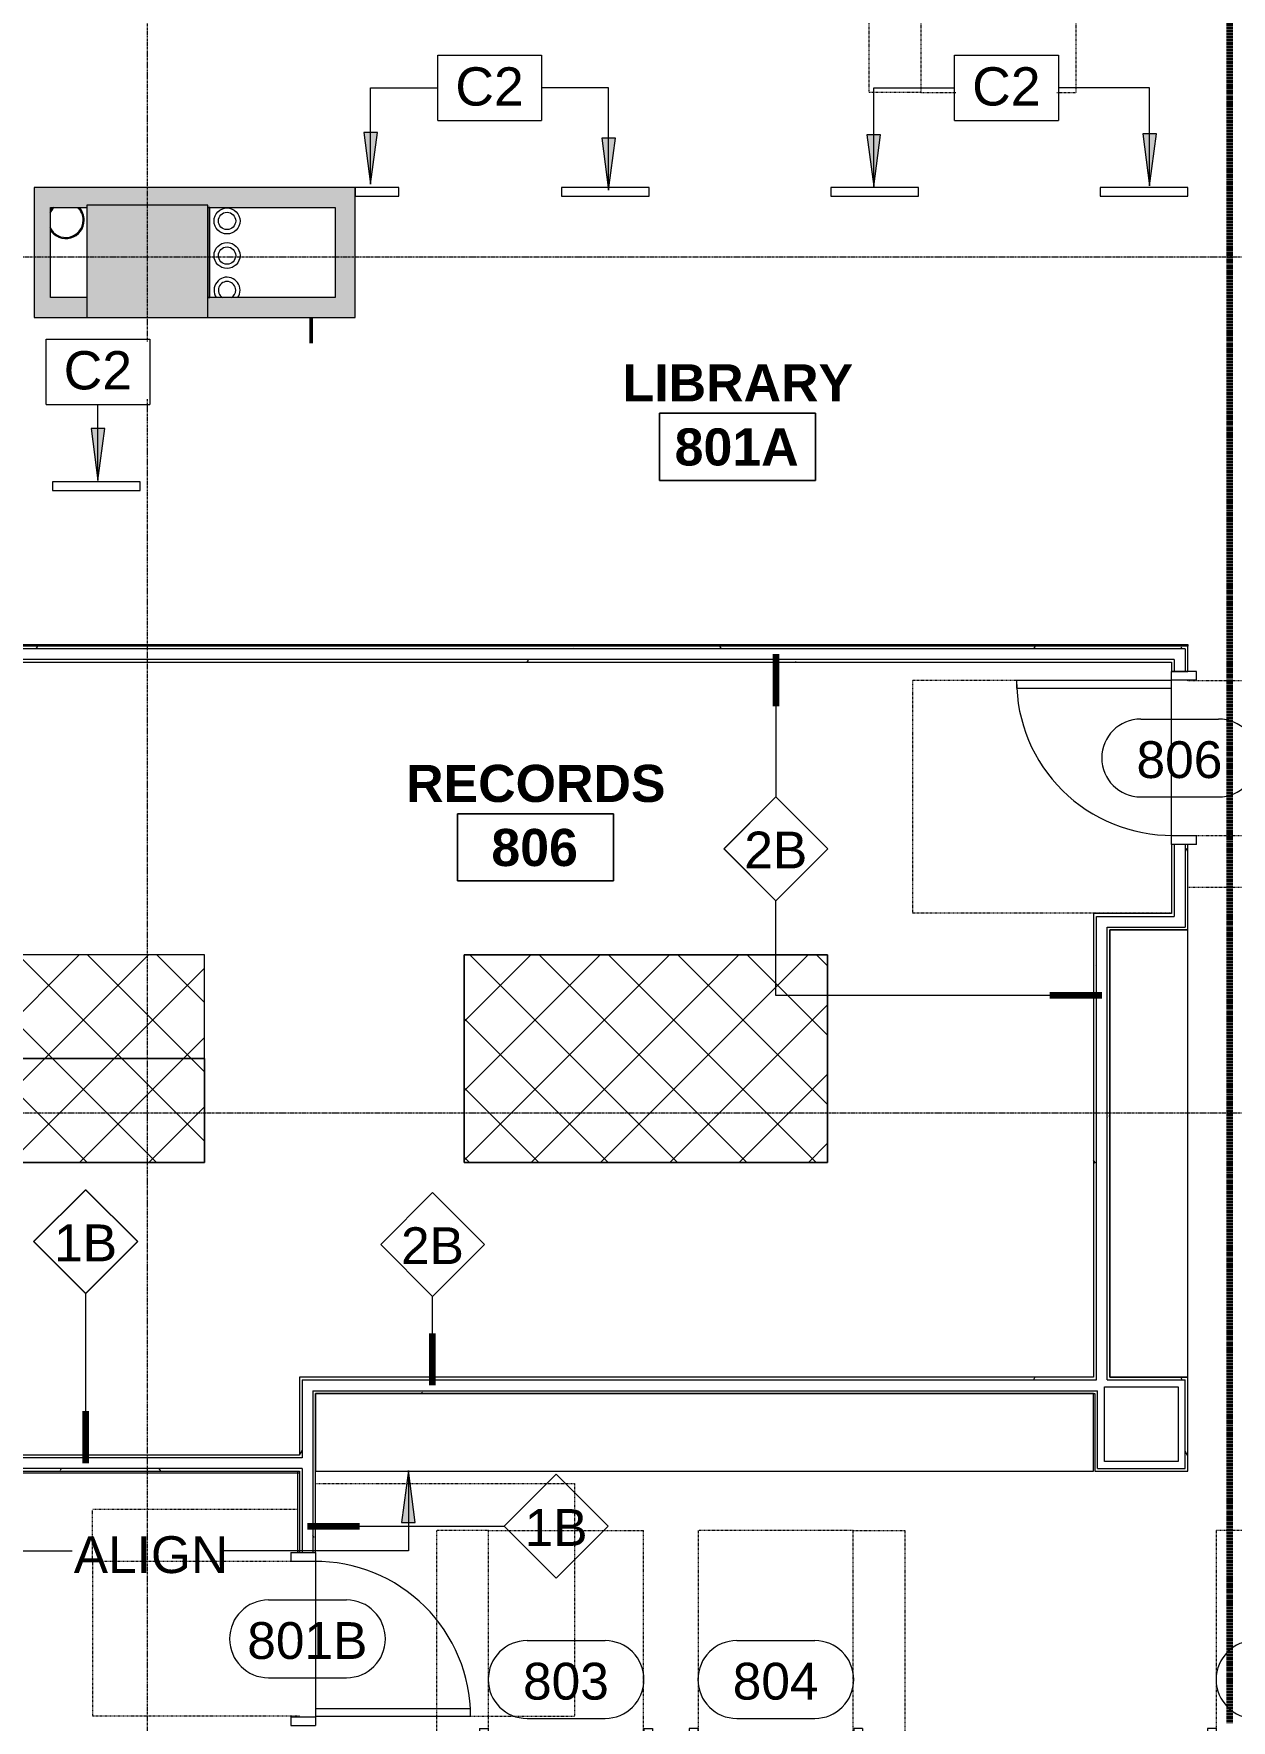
# Model space of a CAD drawing. Header units: inches. Extents: x -203 to 2905, y -968 to 768.
# Drawn here: x 1228.5 to 1505.2, y -353.7 to 36.2 of the extents above; entities that cross this region are included whole.
import ezdxf

# ---------------------------------------------------------------- set-up
doc = ezdxf.new("R2010")
doc.units = ezdxf.units.IN
doc.header["$MEASUREMENT"] = 0
for name, pattern in [('Dash Dot 3_16_', [0.3125, 0.1875, -0.0625, 0, -0.0625]), ('Dash_2_', [0.25, 0.125, -0.125]), ('Grid Line 1_2_', [0.875, 0.5, -0.125, 0.125, -0.125])]:
    doc.linetypes.add(name, pattern=pattern)
for name, color, linetype, lineweight in [('A-ANNO-KEYN', 231, 'Continuous', 9), ('A-ANNO-SYMB', 150, 'Continuous', 9), ('A-AREA-IDEN', 2, 'Continuous', 9), ('A-Bldg-Patt', 7, 'Continuous', 9), ('A-Cols-Bldg', 7, 'Continuous', 9), ('A-DETL', 90, 'Continuous', 9), ('A-DETL-GENF', 92, 'Continuous', 9), ('A-DETL-THIN', 151, 'Continuous', 9), ('A-DOOR', 31, 'Continuous', 13), ('A-DOOR-FRAM', 31, 'Continuous', 20), ('A-DOOR-IDEN', 31, 'Continuous', 9), ('A-Flor-Pfix-Exst', 7, 'Continuous', 9), ('A-GENM', 13, 'Dash_2_', 9), ('A-WALL', 113, 'Continuous', 13), ('A-WALL-IDEN', 211, 'Continuous', 9), ('A-WALL-PATT', 111, 'Continuous', 13), ('G-ANNO-TEXT', 231, 'Continuous', 9), ('I-WALL', 2, 'Continuous', 13), ('Jenner and Block 8fl_BB_dwg', 8, 'Continuous', 9), ('Q-CASE', 31, 'Continuous', 13), ('S-GRID', 1, 'Continuous', 9)]:
    doc.layers.add(name, color=color, linetype=linetype, lineweight=lineweight)
doc.styles.add('Arial', font='arial.ttf', dxfattribs={"height": 8.851796})
doc.styles.add('Swis721 Lt BT_1', font='swissl.ttf', dxfattribs={"height": 8.514638})
doc.styles.add('Swis721 Lt BT_B', font='', dxfattribs={"height": 8.583975})
doc.styles.get('Swis721 Lt BT_B').set_extended_font_data('Swis721 Lt BT', bold=True)
pattern_1 = [(0, (0, 0), (30.72, 7.68), [1.267, -21.773, 1.267, -21.773, -122.88]), (0, (0, 0), (30.72, 7.68), [-46.08, 1.267, -44.813, 1.267, -21.773, -53.76]), (0, (0, 0), (30.72, 7.68), [-115.2, 1.267, -14.093, 1.267, -37.133]), (120, (11.52, 3.84), (-22.011075, 22.7643), [1.267, -21.773, 1.267, -21.773, -122.88]), (120, (11.52, 3.84), (-22.011075, 22.7643), [-46.08, 1.267, -44.813, 1.267, -21.773, -53.76]), (120, (11.52, 3.84), (-22.011075, 22.7643), [-115.2, 1.267, -14.093, 1.267, -37.133]), (240, (15.36, 19.2), (-8.708925, -30.4443), [1.267, -21.773, 1.267, -21.773, -122.88]), (240, (15.36, 19.2), (-8.708925, -30.4443), [-46.08, 1.267, -44.813, 1.267, -21.773, -53.76]), (240, (15.36, 19.2), (-8.708925, -30.4443), [-115.2, 1.267, -14.093, 1.267, -37.133])]
pattern_2 = [(225, (1267.921, -200.75), (8.01223, -8.01223), []), (315, (1267.921, -200.75), (8.01223, 8.01223), [])]

# ---------------------------------------------------------------- blocks, each defined once
blk = doc.blocks.new('Single Flush - OTJ_SOLIDFLUSH_Side Lite-5611451-LEVEL 8 CONSTRUCTION PLAN')
at = {"layer": 'A-DOOR', "lineweight": 20}
for p, q in [((16.16, -1.88), (17.91, -1.88)), ((16.16, -37.69), (16.16, -1.88)), ((17.91, -1.88), (17.91, -37.69)), ((17.91, -37.69), (16.16, -37.69))]:
    blk.add_line(p, q, dxfattribs=at)
at = {"layer": 'A-DOOR', "lineweight": 9}
blk.add_arc((17.91, -1.88), 35.81, 179.5, 270, dxfattribs=at)
at = {"layer": 'A-DOOR-FRAM'}
for p, q in [((-20, 3.87), (-20, -1.88)), ((-20, 3.87), (-18, 3.87)), ((-18, 3.87), (-18, -1.88)), ((18, 3.87), (18, -1.88)), ((18, 3.87), (20, 3.87)), ((20, 3.87), (20, -1.88)), ((-20, -1.88), (-18, -1.88)), ((18, -1.88), (20, -1.88))]:
    blk.add_line(p, q, dxfattribs=at)
at = {"layer": 'A-GENM'}
for p, q in [((-17.91, 49.69), (-29.91, 49.69)), ((-29.91, 1.87), (-29.91, 49.69)), ((-17.91, 49.69), (17.91, 49.69)), ((-17.91, 1.87), (-17.91, 49.69)), ((17.91, 1.87), (17.91, 49.69)), ((17.87, 1.87), (17.91, 1.87)), ((-35.91, -1.88), (-35.91, -61.69)), ((17.87, -1.88), (17.91, -1.88)), ((17.91, -1.88), (17.91, -61.69)), ((-35.91, -61.69), (17.91, -61.69))]:
    blk.add_line(p, q, dxfattribs=at)
blk = doc.blocks.new('Single Flush - SOLIDFLUSH_ALUM_No Lites-5618897-LEVEL 8 CONSTRUCTION PLAN')
at = {"layer": 'A-DOOR', "lineweight": 20}
for p, q in [((16.16, 37.69), (16.16, 1.87)), ((17.91, 37.69), (16.16, 37.69)), ((17.91, 1.87), (17.91, 37.69)), ((16.16, 1.87), (17.91, 1.87))]:
    blk.add_line(p, q, dxfattribs=at)
at = {"layer": 'A-DOOR', "lineweight": 9}
blk.add_arc((17.91, 1.87), 35.81, 90, 180.5, dxfattribs=at)
at = {"layer": 'A-DOOR-FRAM'}
for p, q in [((-20, -3.87), (-20, 1.87)), ((-20, 1.87), (-18, 1.87)), ((-18, -3.87), (-18, 1.87)), ((18, -3.87), (18, 1.87)), ((18, 1.87), (20, 1.87)), ((20, -3.87), (20, 1.87)), ((-20, -3.87), (-18, -3.87)), ((18, -3.87), (20, -3.87))]:
    blk.add_line(p, q, dxfattribs=at)
at = {"layer": 'A-GENM'}
for p, q in [((-35.91, 61.69), (-2.25, 61.69)), ((-35.91, 1.87), (-35.91, 61.69)), ((17.91, 1.87), (17.91, 58.05)), ((17.87, 1.87), (17.91, 1.87)), ((-29.91, -2.27), (-29.91, -49.69)), ((-17.91, -1.88), (-17.91, -49.69)), ((17.87, -1.88), (17.91, -1.88)), ((17.91, -1.88), (17.91, -49.69)), ((-17.91, -49.69), (-29.91, -49.69)), ((-17.91, -49.69), (17.91, -49.69))]:
    blk.add_line(p, q, dxfattribs=at)
blk = doc.blocks.new('Single Flush - OTJ_SOLIDFLUSH_Side Lite-5611454-LEVEL 8 CONSTRUCTION PLAN')
at = {"layer": 'A-DOOR', "lineweight": 20}
for p, q in [((16.16, 37.69), (16.16, 1.87)), ((17.91, 37.69), (16.16, 37.69)), ((17.91, 1.87), (17.91, 37.69)), ((16.16, 1.87), (17.91, 1.87))]:
    blk.add_line(p, q, dxfattribs=at)
at = {"layer": 'A-DOOR', "lineweight": 9}
blk.add_arc((17.91, 1.87), 35.81, 90, 180.5, dxfattribs=at)
at = {"layer": 'A-DOOR-FRAM'}
for p, q in [((-20, -3.87), (-20, 1.87)), ((-20, 1.87), (-18, 1.87)), ((-18, -3.87), (-18, 1.87)), ((18, -3.87), (18, 1.87)), ((18, 1.87), (20, 1.87)), ((20, -3.87), (20, 1.87)), ((-20, -3.87), (-18, -3.87)), ((18, -3.87), (20, -3.87))]:
    blk.add_line(p, q, dxfattribs=at)
at = {"layer": 'A-GENM'}
for p, q in [((-35.91, 61.69), (17.91, 61.69)), ((-35.91, 19.08), (-35.91, 61.69)), ((17.91, 1.87), (17.91, 61.69)), ((17.87, 1.87), (17.91, 1.87)), ((-29.91, -1.88), (-29.91, -49.69)), ((-17.91, -1.88), (-17.91, -49.69)), ((17.87, -1.88), (17.91, -1.88)), ((17.91, -1.88), (17.91, -49.69)), ((-17.91, -49.69), (-29.91, -49.69)), ((-17.91, -49.69), (17.91, -49.69))]:
    blk.add_line(p, q, dxfattribs=at)
blk = doc.blocks.new('Single Flush - SOLIDFLUSH_ALUM_No Lites-V21-LEVEL 8 CONSTRUCTION PLAN')
at = {"layer": 'A-DOOR', "lineweight": 20}
for p, q in [((16.16, 37.69), (16.16, 1.87)), ((17.91, 37.69), (16.16, 37.69)), ((17.91, 1.87), (17.91, 37.69)), ((16.16, 1.87), (17.91, 1.87))]:
    blk.add_line(p, q, dxfattribs=at)
at = {"layer": 'A-DOOR', "lineweight": 9}
blk.add_arc((17.91, 1.87), 35.81, 90, 180.5, dxfattribs=at)
at = {"layer": 'A-DOOR-FRAM'}
for p, q in [((-20, -3.87), (-20, 1.87)), ((-20, 1.87), (-18, 1.87)), ((-18, -3.87), (-18, 1.87)), ((18, -3.87), (18, 1.87)), ((18, 1.87), (20, 1.87)), ((20, -3.87), (20, 1.87)), ((-20, -3.87), (-18, -3.87)), ((18, -3.87), (20, -3.87))]:
    blk.add_line(p, q, dxfattribs=at)
at = {"layer": 'A-GENM'}
for p, q in [((-35.91, 61.69), (17.91, 61.69)), ((-35.91, 1.87), (-35.91, 61.69)), ((17.91, 1.87), (17.91, 61.69)), ((17.87, 1.87), (17.91, 1.87)), ((-29.91, -1.88), (-29.91, -49.69)), ((-17.91, -1.88), (-17.91, -49.69)), ((17.87, -1.88), (17.91, -1.88)), ((17.91, -1.88), (17.91, -49.69)), ((-17.91, -49.69), (-29.91, -49.69)), ((-17.91, -49.69), (17.91, -49.69))]:
    blk.add_line(p, q, dxfattribs=at)
blk = doc.blocks.new('Casework 27 - Casework 13-4988406-LEVEL 8 CONSTRUCTION PLAN')
at = {"layer": 'Q-CASE', "lineweight": 9}
for p, q in [((1246.11, -42.42), (1246.11, -145.86)), ((1264.11, -42.42), (1246.11, -42.42)), ((1264.11, -145.86), (1264.11, -42.42)), ((1246.11, -145.86), (1264.11, -145.86))]:
    blk.add_line(p, q, dxfattribs=at)
blk = doc.blocks.new('Casework 28 - Casework 13-4988444-LEVEL 8 CONSTRUCTION PLAN')
at = {"layer": 'Q-CASE', "lineweight": 9}
for p, q in [((1246.11, 126.43), (1246.11, -53.38)), ((1264.11, 126.43), (1246.11, 126.43)), ((1264.11, -53.38), (1264.11, 126.43)), ((1246.11, -53.38), (1264.11, -53.38))]:
    blk.add_line(p, q, dxfattribs=at)
blk = doc.blocks.new('Single Flush - SOLIDFLUSH_ALUM__CLEAR VIEWLIGHT-5611461-LEVEL 8 CONSTRUCTION PLAN')
at = {"layer": 'A-DOOR', "lineweight": 20}
for p, q in [((16.16, 37.69), (16.16, 1.87)), ((17.91, 37.69), (16.16, 37.69)), ((17.91, 1.87), (17.91, 37.69)), ((16.16, 1.87), (17.91, 1.87))]:
    blk.add_line(p, q, dxfattribs=at)
at = {"layer": 'A-DOOR', "lineweight": 9}
blk.add_arc((17.91, 1.87), 35.81, 90, 180.5, dxfattribs=at)
at = {"layer": 'A-DOOR-FRAM'}
for p, q in [((-20, -3.87), (-20, 1.87)), ((-20, 1.87), (-18, 1.87)), ((-18, -3.87), (-18, 1.87)), ((18, -3.87), (18, 1.87)), ((18, 1.87), (20, 1.87)), ((20, -3.87), (20, 1.87)), ((-20, -3.87), (-18, -3.87)), ((18, -3.87), (20, -3.87))]:
    blk.add_line(p, q, dxfattribs=at)
at = {"layer": 'A-GENM'}
for p, q in [((-35.91, 61.69), (17.91, 61.69)), ((-35.91, 1.87), (-35.91, 61.69)), ((17.91, 1.87), (17.91, 61.69)), ((17.87, 1.87), (17.91, 1.87)), ((-29.91, -2.27), (-29.91, -49.69)), ((-17.91, -1.88), (-17.91, -49.69)), ((17.87, -1.88), (17.91, -1.88)), ((17.91, -1.88), (17.91, -49.69)), ((-17.91, -49.69), (-29.91, -49.69)), ((-17.91, -49.69), (17.91, -49.69))]:
    blk.add_line(p, q, dxfattribs=at)
blk = doc.blocks.new('Casework 29 - Casework 15-5050324-LEVEL 8 CONSTRUCTION PLAN')
at = {"layer": 'Q-CASE', "lineweight": 20}
for p, q in [((1495.17, 0.66), (1474.92, 0.66)), ((1474.92, 0.66), (1474.92, -1.34)), ((1495.17, -1.34), (1495.17, 0.66)), ((1474.92, -1.34), (1495.17, -1.34))]:
    blk.add_line(p, q, dxfattribs=at)
blk = doc.blocks.new('Casework 24 - Casework 15-5356389-LEVEL 8 CONSTRUCTION PLAN')
at = {"layer": 'Q-CASE', "lineweight": 20}
for p, q in [((1432.92, 0.66), (1412.67, 0.66)), ((1412.67, 0.66), (1412.67, -1.34)), ((1432.92, -1.34), (1432.92, 0.66)), ((1412.67, -1.34), (1432.92, -1.34))]:
    blk.add_line(p, q, dxfattribs=at)
blk = doc.blocks.new('Casework 22 - Casework 15-5356455-LEVEL 8 CONSTRUCTION PLAN')
at = {"layer": 'Q-CASE', "lineweight": 20}
for p, q in [((1370.67, 0.66), (1350.42, 0.66)), ((1350.42, 0.66), (1350.42, -1.34)), ((1370.67, -1.34), (1370.67, 0.66)), ((1350.42, -1.34), (1370.67, -1.34))]:
    blk.add_line(p, q, dxfattribs=at)
blk = doc.blocks.new('Casework 13 - Casework 15-5356964-LEVEL 8 CONSTRUCTION PLAN')
at = {"layer": 'Q-CASE', "lineweight": 20}
for p, q in [((1312.86, 0.66), (1302.73, 0.66)), ((1302.73, 0.66), (1302.73, -1.34)), ((1312.86, -1.34), (1312.86, 0.66)), ((1302.73, -1.34), (1312.86, -1.34))]:
    blk.add_line(p, q, dxfattribs=at)
blk = doc.blocks.new('Casework 12 - Casework 15-5361811-LEVEL 8 CONSTRUCTION PLAN')
at = {"layer": 'Q-CASE', "lineweight": 20}
for p, q in [((1253.08, -67.34), (1232.83, -67.34)), ((1232.83, -67.34), (1232.83, -69.34)), ((1232.83, -69.34), (1253.08, -69.34)), ((1253.08, -69.34), (1253.08, -67.34))]:
    blk.add_line(p, q, dxfattribs=at)
blk = doc.blocks.new('Single Flush - OTJ_SOLIDFLUSH_Side Lite-V29-LEVEL 8 CONSTRUCTION PLAN')
at = {"layer": 'A-DOOR', "lineweight": 20}
for p, q in [((16.16, 37.69), (16.16, 1.87)), ((17.91, 37.69), (16.16, 37.69)), ((17.91, 1.87), (17.91, 37.69)), ((16.16, 1.87), (17.91, 1.87))]:
    blk.add_line(p, q, dxfattribs=at)
at = {"layer": 'A-DOOR', "lineweight": 9}
blk.add_arc((17.91, 1.87), 35.81, 90, 180.5, dxfattribs=at)
at = {"layer": 'A-DOOR-FRAM'}
for p, q in [((-20, -3.87), (-20, 1.87)), ((-20, 1.87), (-18, 1.87)), ((-18, -3.87), (-18, 1.87)), ((18, -3.87), (18, 1.87)), ((18, 1.87), (20, 1.87)), ((20, -3.87), (20, 1.87)), ((-20, -3.87), (-18, -3.87)), ((18, -3.87), (20, -3.87))]:
    blk.add_line(p, q, dxfattribs=at)
at = {"layer": 'A-GENM'}
for p, q in [((-35.91, 61.69), (17.91, 61.69)), ((-35.91, 1.87), (-35.91, 61.69)), ((17.91, 1.87), (17.91, 61.69)), ((17.87, 1.87), (17.91, 1.87)), ((-29.91, -1.88), (-29.91, -49.69)), ((-17.91, -1.88), (-17.91, -49.69)), ((17.87, -1.88), (17.91, -1.88)), ((17.91, -1.88), (17.91, -49.69)), ((-17.91, -49.69), (-29.91, -49.69)), ((-17.91, -49.69), (17.91, -49.69))]:
    blk.add_line(p, q, dxfattribs=at)
blk = doc.blocks.new('CW Benchtop - 2_ depth-5566828-LEVEL 8 CONSTRUCTION PLAN')
at = {"layer": 'Q-CASE', "lineweight": 9}
h = blk.add_hatch(dxfattribs=at)
h.set_pattern_fill('FP_30', color=256, style=0, pattern_type=2)
h.set_pattern_definition(pattern_2)
h.paths.add_polyline_path([(0, 0), (0, -24), (60, -24), (60, 0)], flags=0)
for p, q in [((60, 0), (0, 0)), ((0, 0), (0, -24)), ((60, 0), (0, 0)), ((0, 0), (0, -24)), ((60, -24), (60, 0)), ((60, -24), (60, 0)), ((0, -24), (60, -24)), ((0, -24), (60, -24))]:
    blk.add_line(p, q, dxfattribs=at)
blk = doc.blocks.new('CW Benchtop - 2_ depth-5566830-LEVEL 8 CONSTRUCTION PLAN')
at = {"layer": 'Q-CASE', "lineweight": 9}
h = blk.add_hatch(dxfattribs=at)
h.set_pattern_fill('FP_30', color=256, style=0, pattern_type=2)
h.set_pattern_definition(pattern_2)
h.paths.add_polyline_path([(0, 24), (0, 0), (60, 0), (60, 24)], flags=0)
for p, q in [((0, 24), (60, 24)), ((0, 0), (0, 24)), ((60, 24), (0, 24)), ((0, 24), (0, 0)), ((60, 24), (60, 0)), ((60, 0), (60, 24)), ((60, 0), (0, 0)), ((0, 0), (60, 0))]:
    blk.add_line(p, q, dxfattribs=at)
blk = doc.blocks.new('CW Benchtop - 4_ depth-5625237-LEVEL 8 CONSTRUCTION PLAN')
at = {"layer": 'Q-CASE', "lineweight": 9}
h = blk.add_hatch(dxfattribs=at)
h.set_pattern_fill('FP_31', color=256, style=0, pattern_type=2)
h.set_pattern_definition([(225, (1411.921, -176.75), (8.01223, -8.01223), []), (315, (1411.921, -176.75), (8.01223, 8.01223), [])])
h.paths.add_polyline_path([(84, 48), (0, 48), (0, 0), (84, 0)], flags=0)
for p, q in [((0, 48), (84, 48)), ((0, 0), (0, 48)), ((84, 48), (0, 48)), ((0, 48), (0, 0)), ((84, 48), (84, 0)), ((84, 0), (84, 48)), ((84, 0), (0, 0)), ((0, 0), (84, 0))]:
    blk.add_line(p, q, dxfattribs=at)
blk = doc.blocks.new('Jenner and Block 8fl_BB_dwg-4751915-LEVEL 8 CONSTRUCTION PLAN')
at = {"layer": 'A-Bldg-Patt'}
blk.add_hatch(color=256, dxfattribs=at).paths.add_polyline_path([(1268.73, -25), (1268.73, -4.25), (1268.33, -4.25), (1268.33, -25)], flags=0)
for p, q in [((1268.73, -4.25), (1268.33, -4.25)), ((1268.33, -4.25), (1268.33, -25)), ((1268.73, -25), (1268.73, -4.25)), ((1268.33, -25), (1268.73, -25))]:
    blk.add_line(p, q, dxfattribs=at)
at = {"layer": 'A-Cols-Bldg'}
blk.add_line((1268.73, -25), (1268.73, -4.25), dxfattribs=at)
at = {"layer": 'A-Flor-Pfix-Exst'}
for centre, radius in [((1272.73, -7.34), 3), ((1272.73, -7.34), 2), ((1272.73, -15.34), 3), ((1272.73, -15.34), 2)]:
    blk.add_circle(centre, radius, dxfattribs=at)
for centre, radius, start, end in [((1235.48, -7.16), 4, 131.934, 156.4147), ((1235.48, -7.16), 4, 203.5853, 360), ((1235.48, -7.16), 4.25, 136.5424, 149.1849), ((1235.48, -7.16), 4.25, 210.8151, 360), ((1235.48, -7.16), 4, 0, 46.8961), ((1235.48, -7.16), 4.25, 0, 43.4576), ((1272.73, -23.34), 3, 0, 214.3832), ((1272.73, -23.34), 2, 0, 239.532), ((1272.73, -23.34), 2, 301.5705, 360), ((1272.73, -23.34), 3, 325.4365, 360)]:
    blk.add_arc(centre, radius, start, end, dxfattribs=at)
blk = doc.blocks.new('Room Tag - Room Name and Number-3379422-LEVEL 8 CONSTRUCTION PLAN')
at = {"layer": 'A-AREA-IDEN'}
for p, q in [((-0.1881, -0.1636), (-0.1881, -0.0018)), ((-0.1881, -0.0018), (0.1869, -0.0018)), ((0.1869, -0.0018), (-0.1881, -0.0018)), ((-0.1881, -0.0018), (-0.1881, -0.1636)), ((0.1869, -0.0018), (0.1869, -0.1636)), ((0.1869, -0.1636), (0.1869, -0.0018)), ((0.1869, -0.1636), (-0.1881, -0.1636)), ((-0.1881, -0.1636), (0.1869, -0.1636))]:
    blk.add_line(p, q, dxfattribs=at)
blk = doc.blocks.new('Door Tag - Door Tag-41184-LEVEL 8 CONSTRUCTION PLAN')
at = {"layer": 'A-DOOR-IDEN'}
for p, q in [((-0.09375, 0.09375), (0.09375, 0.09375)), ((-0.09375, -0.09375), (0.09375, -0.09375))]:
    blk.add_line(p, q, dxfattribs=at)
for centre, start, end in [((-0.09375, 0), 90, 270), ((0.09375, 0), 270, 90)]:
    blk.add_arc(centre, 0.09375, start, end, dxfattribs=at)
blk = doc.blocks.new('Keynote Tag - Keynote Number - Boxed-135510-LEVEL 8 CONSTRUCTION PLAN')
at = {"layer": 'A-ANNO-KEYN'}
for p, q in [((-0.125, -0.0792), (-0.125, 0.0781)), ((-0.125, 0.0781), (0.125, 0.0781)), ((0.125, 0.0781), (0.125, -0.0792)), ((-0.125, -0.0792), (0.125, -0.0792))]:
    blk.add_line(p, q, dxfattribs=at)
blk = doc.blocks.new('Wall Tag - 1_4_-62626-LEVEL 8 CONSTRUCTION PLAN')
at = {"layer": 'A-WALL-IDEN'}
for p, q in [((-0.125, 0), (0, 0.125)), ((0, 0.125), (0.125, 0)), ((-0.125, 0), (0, -0.125)), ((0, -0.125), (0.125, 0))]:
    blk.add_line(p, q, dxfattribs=at)

msp = doc.modelspace()

# ---------------------------------------------------------------- hatches: boundary and pattern name
at = {"layer": 'A-ANNO-KEYN'}
for points in [[(1306.32, 1.43), (1307.9, 13.43), (1304.74, 13.43)], [(1361.33, 0.06), (1362.91, 12.06), (1359.75, 12.06)], [(1422.6, 0.89), (1424.18, 12.89), (1421.03, 12.89)], [(1486.37, 1.1), (1487.95, 13.1), (1484.79, 13.1)], [(1243.3, -67.06), (1244.88, -55.06), (1241.72, -55.06)]]:
    msp.add_hatch(color=256, dxfattribs=at).paths.add_polyline_path(points, flags=0)
at = {"layer": 'A-DETL-GENF'}
h = msp.add_hatch(color=7, dxfattribs=at)
h.paths.add_polyline_path([(464.83, -720.82), (893.53, -538.81), (1016.23, -538.81), (1016.23, -524.94), (892.67, -524.94), (457.06, -709.88), (459.54, -715.74), (462.19, -714.61)], flags=0)
h.paths.add_polyline_path([(3.31, -538.98), (25.4, -529.6), (16.02, -507.51), (-6.07, -516.89), (-5.16, -519.03)], flags=0)
h.paths.add_polyline_path([(1737.17, -538.81), (1737.17, -496.55), (1730.17, -496.55), (1730.17, -494.3), (1723.7, -494.3), (1723.7, -524.65), (1674.68, -524.65), (1674.68, -531.81), (1676.23, -531.81), (1676.23, -538.81), (1723.7, -538.81)], flags=0)
h.paths.add_polyline_path([(491.11, -532.94), (492.17, -532.94), (492.17, -512), (471.73, -512), (471.73, -532.94), (474.72, -532.94)], flags=0)
h.paths.add_polyline_path([(259.11, -532.49), (281.21, -523.11), (271.83, -501.02), (249.74, -510.4), (257.64, -529.03)], flags=0)
h.paths.add_polyline_path([(491.11, -225.31), (494.81, -225.31), (494.81, -201.31), (471.73, -201.31), (471.73, -225.31), (489.31, -225.31)], flags=0)
h.paths.add_polyline_path([(979.73, -121.34), (993.73, -121.34), (993.73, 0.66), (950.73, 0.66), (950.73, -16.34), (908.73, -16.34), (908.73, 0.66), (846.73, 0.66), (846.73, -16.34), (804.73, -16.34), (804.73, 0.66), (742.73, 0.66), (742.73, -16.34), (700.73, -16.34), (700.73, 0.66), (638.73, 0.66), (638.73, -16.34), (596.73, -16.34), (596.73, 0.66), (569.74, 0.66), (569.74, -24.34), (979.73, -24.34), (979.73, -111.34)], flags=0)
h.paths.add_polyline_path([(1240.73, -29.34), (1268.73, -29.34), (1268.73, -3.4), (1240.73, -3.4), (1240.73, -28.53)], flags=0)
h.paths.add_polyline_path([(1556.55, -29.34), (1582.73, -29.34), (1582.73, -1.34), (1556.36, -1.34), (1556.36, -29.34)], flags=0)
h.paths.add_polyline_path([(246.25, -29.34), (248.73, -29.34), (248.73, -1.34), (220.73, -1.34), (220.73, -29.34), (237.05, -29.34)], flags=0)
h.paths.add_polyline_path([(-84.26, -27.34), (-84.26, -2.95), (-117.75, -2.95), (-117.75, -27.34), (-84.37, -27.34)], flags=0)
h.paths.add_polyline_path([(1723.3, 284.95), (1737.17, 284.95), (1737.17, 337.71), (1772.13, 337.71), (1772.13, 351.59), (1723.3, 351.58), (1723.3, 299.39)], flags=0)
h.paths.add_polyline_path([(1924.09, 337.71), (1924.09, 580.15), (1910.23, 580.15), (1910.23, 351.59), (1889.03, 351.59), (1889.03, 337.71), (1910.23, 337.71)], flags=0)
h.paths.add_polyline_path([(1553.42, 553.15), (1566.73, 553.15), (1566.73, 577.15), (1542.73, 577.15), (1542.73, 553.15)], flags=0)
h.paths.add_polyline_path([(1242.73, 553.15), (1266.73, 553.15), (1266.73, 577.15), (1242.73, 577.15)], flags=0)
h.paths.add_polyline_path([(942.73, 553.15), (966.73, 553.15), (966.73, 577.15), (942.73, 577.15)], flags=0)
h.paths.add_polyline_path([(596.73, 553.15), (620.73, 553.15), (620.73, 577.15), (596.73, 577.15)], flags=0)
h.paths.add_polyline_path([(222.73, 553.15), (246.73, 553.15), (246.73, 577.15), (222.73, 577.15)], flags=0)
h.paths.add_polyline_path([(-15.27, 553.15), (-15.27, 577.15), (-39.27, 577.15), (-39.27, 553.15)], flags=0)
at = {"layer": 'A-WALL-PATT', "lineweight": 9}
for points in [[(1231.17, -24.72), (1232.3, -24.72), (1232.3, 0.66), (1228.55, 0.66), (1228.55, -24.72)], [(1232.3, -3.97), (1240.73, -3.97), (1240.73, -3.4), (1268.73, -3.4), (1268.73, -3.97), (1302.73, -3.97), (1302.73, 0.66), (1232.3, 0.66), (1232.3, -3.4)], [(1302.73, -24.72), (1302.73, -3.97), (1298.11, -3.97), (1298.11, -24.72)]]:
    msp.add_hatch(color=7, dxfattribs=at).paths.add_polyline_path(points, flags=0)
h = msp.add_hatch(color=7, dxfattribs=at)
h.paths.add_polyline_path([(1302.73, -29.34), (1302.73, -24.72), (1268.73, -24.72), (1268.73, -29.34)], flags=0)
h.paths.add_polyline_path([(1231.17, -29.34), (1240.73, -29.34), (1240.73, -24.72), (1228.55, -24.72), (1228.55, -29.34)], flags=0)
h = msp.add_hatch(dxfattribs=at)
h.set_pattern_fill('FP_1', color=256, style=0, pattern_type=2)
h.set_pattern_definition(pattern_1)
h.paths.add_polyline_path([(1491.42, -105.97), (1494.55, -105.97), (1494.55, -105.34), (1183.17, -105.34), (1183.17, -105.97), (1358.75, -105.97)], flags=0)
h = msp.add_hatch(dxfattribs=at)
h.set_pattern_fill('FP_1', color=256, style=0, pattern_type=2)
h.set_pattern_definition(pattern_1)
h.paths.add_polyline_path([(1358.75, -109.09), (1491.42, -109.09), (1491.42, -108.47), (1183.17, -108.47), (1183.17, -109.09), (1207.92, -109.09)], flags=0)
h = msp.add_hatch(dxfattribs=at)
h.set_pattern_fill('FP_1', color=256, style=0, pattern_type=2)
h.set_pattern_definition(pattern_1)
h.paths.add_polyline_path([(1495.17, -170.97), (1495.17, -151.22), (1494.55, -151.22), (1494.55, -170.97)], flags=0)
h.paths.add_polyline_path([(1495.17, -111.22), (1495.17, -105.34), (1494.55, -105.34), (1494.55, -111.22)], flags=0)
h = msp.add_hatch(dxfattribs=at)
h.set_pattern_fill('FP_1', color=256, style=0, pattern_type=2)
h.set_pattern_definition(pattern_1)
h.paths.add_polyline_path([(1473.67, -274.41), (1474.05, -274.41), (1474.05, -167.84), (1473.42, -167.86), (1473.42, -274.41)], flags=0)
h = msp.add_hatch(dxfattribs=at)
h.set_pattern_fill('FP_1', color=256, style=0, pattern_type=2)
h.set_pattern_definition(pattern_1)
h.paths.add_polyline_path([(1476.55, -274.41), (1477.17, -274.41), (1477.17, -170.97), (1476.55, -170.97), (1476.55, -254.42)], flags=0)
h = msp.add_hatch(dxfattribs=at)
h.set_pattern_fill('FP_1', color=256, style=0, pattern_type=2)
h.set_pattern_definition(pattern_1)
h.paths.add_polyline_path([(1289.86, -292.41), (1290.48, -292.41), (1290.48, -274.41), (1289.86, -274.41), (1289.86, -277.53)], flags=0)
h = msp.add_hatch(dxfattribs=at)
h.set_pattern_fill('FP_1', color=256, style=0, pattern_type=2)
h.set_pattern_definition(pattern_1)
h.paths.add_polyline_path([(1293.61, -275.03), (1473.67, -275.03), (1473.67, -274.41), (1290.48, -274.41), (1290.48, -275.03), (1292.98, -275.03)], flags=0)
h = msp.add_hatch(dxfattribs=at)
h.set_pattern_fill('FP_1', color=256, style=0, pattern_type=2)
h.set_pattern_definition(pattern_1)
h.paths.add_polyline_path([(1476.55, -275.03), (1494.55, -275.03), (1494.55, -274.41), (1476.55, -274.41)], flags=0)
h = msp.add_hatch(dxfattribs=at)
h.set_pattern_fill('FP_1', color=256, style=0, pattern_type=2)
h.set_pattern_definition(pattern_1)
h.paths.add_polyline_path([(1495.17, -296.16), (1495.17, -274.41), (1494.55, -274.41), (1494.55, -296.16)], flags=0)
h = msp.add_hatch(dxfattribs=at)
h.set_pattern_fill('FP_1', color=256, style=0, pattern_type=2)
h.set_pattern_definition(pattern_1)
h.paths.add_polyline_path([(1473.67, -278.16), (1473.67, -277.53), (1293.61, -277.53), (1293.61, -278.16), (1473.42, -278.16)], flags=0)
h = msp.add_hatch(dxfattribs=at)
h.set_pattern_fill('FP_1', color=256, style=0, pattern_type=2)
h.set_pattern_definition(pattern_1)
h.paths.add_polyline_path([(1290.48, -293.03), (1290.48, -292.41), (1196.38, -292.41), (1196.38, -292.53), (1183.17, -292.53), (1183.17, -292.41), (1182.55, -292.41), (1182.55, -293.03), (1281.34, -293.03)], flags=0)
h.paths.add_polyline_path([(1140.73, -293.03), (1180.05, -293.03), (1180.05, -292.41), (1140.73, -292.41)], flags=0)
h = msp.add_hatch(dxfattribs=at)
h.set_pattern_fill('FP_1', color=256, style=0, pattern_type=2)
h.set_pattern_definition(pattern_1)
h.paths.add_polyline_path([(1289.86, -296.16), (1290.48, -296.16), (1290.48, -295.53), (1140.73, -295.53), (1140.73, -296.16), (1281.34, -296.16)], flags=0)
h.paths.add_polyline_path([(1293.61, -296.16), (1293.61, -295.53), (1292.98, -295.53), (1292.98, -296.16)], flags=0)
h = msp.add_hatch(dxfattribs=at)
h.set_pattern_fill('FP_1', color=256, style=0, pattern_type=2)
h.set_pattern_definition(pattern_1)
h.paths.add_polyline_path([(1293.61, -361.41), (1293.61, -360.78), (1292.98, -360.78), (1292.98, -361.41)], flags=0)
h.paths.add_polyline_path([(1292.98, -358.28), (1293.61, -358.28), (1293.61, -354.91), (1292.98, -354.91), (1292.98, -357.66)], flags=0)
h.paths.add_polyline_path([(1293.61, -314.91), (1293.61, -296.16), (1292.98, -296.16), (1292.98, -314.91)], flags=0)
at = {"layer": 'G-ANNO-TEXT'}
msp.add_hatch(color=7, dxfattribs=at).paths.add_polyline_path([(1315.06, -295.97), (1313.48, -307.97), (1316.64, -307.97)], flags=0)

# ---------------------------------------------------------------- linework, layer by layer
at = {"layer": 'A-ANNO-KEYN'}
for p, q in [((1306.32, 23.72), (1321.83, 23.72)), ((1306.32, 1.43), (1306.32, 23.72)), ((1361.33, 0.06), (1361.33, 23.72)), ((1422.6, 23.72), (1441.27, 23.72)), ((1422.6, 0.89), (1422.6, 23.72)), ((1486.37, 1.1), (1486.37, 23.72)), ((1307.9, 13.43), (1304.74, 13.43)), ((1304.74, 13.43), (1306.32, 1.43)), ((1306.32, 1.43), (1307.9, 13.43)), ((1362.91, 12.06), (1359.75, 12.06)), ((1359.75, 12.06), (1361.33, 0.06)), ((1361.33, 0.06), (1362.91, 12.06)), ((1424.18, 12.89), (1421.03, 12.89)), ((1421.03, 12.89), (1422.6, 0.89)), ((1422.6, 0.89), (1424.18, 12.89)), ((1487.95, 13.1), (1484.79, 13.1)), ((1484.79, 13.1), (1486.37, 1.1)), ((1486.37, 1.1), (1487.95, 13.1)), ((1243.3, -67.06), (1243.3, -49.47)), ((1244.88, -55.06), (1241.72, -55.06)), ((1241.72, -55.06), (1243.3, -67.06)), ((1243.3, -67.06), (1244.88, -55.06))]:
    msp.add_line(p, q, dxfattribs=at)
at = {"layer": 'A-ANNO-SYMB', "linetype": 'Dash Dot 3_16_', "lineweight": 90}
msp.add_line((1504.85, 100.62), (1504.85, -354.48), dxfattribs=at)
at = {"layer": 'A-DETL', "lineweight": 50}
msp.add_line((1292.61, -35.34), (1292.61, -29.34), dxfattribs=at)
at = {"layer": 'A-DETL'}
for p, q in [((1491.42, -151.22), (1491.42, -111.22)), ((1293.61, -314.91), (1293.61, -352.41))]:
    msp.add_line(p, q, dxfattribs=at)
at = {"layer": 'A-DETL-THIN'}
for p, q in [((1268.73, -3.4), (1240.73, -3.4)), ((1240.73, -3.4), (1240.73, -29.34)), ((1268.73, -29.34), (1268.73, -3.4)), ((1240.73, -29.34), (1268.73, -29.34))]:
    msp.add_line(p, q, dxfattribs=at)
at = {"layer": 'A-WALL', "color": 8, "lineweight": 20}
for p, q in [((1302.73, 0.66), (1232.3, 0.66)), ((1302.73, -29.34), (1302.73, 0.66)), ((1232.3, -3.97), (1240.73, -3.97)), ((1268.73, -3.97), (1298.11, -3.97)), ((1298.11, -3.97), (1298.11, -24.72)), ((1228.55, -24.72), (1228.55, -29.34)), ((1240.73, -24.72), (1232.3, -24.72)), ((1298.11, -24.72), (1268.73, -24.72)), ((1228.55, -29.34), (1240.73, -29.34)), ((1268.73, -29.34), (1302.73, -29.34))]:
    msp.add_line(p, q, dxfattribs=at)
at = {"layer": 'A-WALL', "lineweight": 9}
for p, q in [((1183.17, -104.95), (1495.17, -104.95)), ((1495.17, -104.95), (1495.17, -105.34)), ((1289.46, -314.91), (1289.46, -296.16)), ((1140.73, -296.55), (1289.86, -296.55)), ((1289.86, -314.91), (1289.46, -314.91))]:
    msp.add_line(p, q, dxfattribs=at)
at = {"layer": 'A-WALL'}
for p, q in [((1494.55, -105.97), (1182.55, -105.97)), ((1492.05, -108.47), (1182.55, -108.47)), ((1492.05, -108.47), (1492.05, -111.22)), ((1494.55, -105.97), (1494.55, -111.22)), ((1492.05, -151.22), (1492.05, -167.84)), ((1494.55, -151.22), (1494.55, -170.34)), ((1474.05, -167.84), (1492.05, -167.84)), ((1474.05, -275.03), (1474.05, -167.84)), ((1476.55, -170.34), (1494.55, -170.34)), ((1476.55, -275.03), (1476.55, -170.34)), ((1290.48, -275.03), (1474.05, -275.03)), ((1290.48, -275.03), (1290.48, -293.03)), ((1476.55, -275.03), (1494.55, -275.03)), ((1494.55, -295.53), (1494.55, -275.03)), ((1292.98, -277.53), (1474.3, -277.53)), ((1292.98, -277.53), (1292.98, -314.91)), ((1474.3, -295.53), (1474.3, -277.53)), ((1290.48, -295.53), (1140.73, -295.53)), ((1290.48, -293.03), (1182.55, -293.03)), ((1290.48, -295.53), (1290.48, -314.91)), ((1474.3, -295.53), (1494.55, -295.53))]:
    msp.add_line(p, q, dxfattribs=at)
at = {"layer": 'A-WALL-IDEN', "lineweight": 90}
for p, q in [((1400, -107.22), (1400, -119.22)), ((1475.3, -186.13), (1463.3, -186.13)), ((1320.64, -276.28), (1320.64, -264.28)), ((1240.49, -294.28), (1240.49, -282.28)), ((1291.73, -308.86), (1303.73, -308.86))]:
    msp.add_line(p, q, dxfattribs=at)
at = {"layer": 'A-WALL-IDEN'}
for p, q in [((1400, -107.22), (1400, -140.22)), ((1399.97, -186.13), (1399.97, -164.22)), ((1475.3, -186.13), (1399.97, -186.13)), ((1240.49, -294.28), (1240.49, -255.06)), ((1320.64, -276.28), (1320.64, -255.71)), ((1291.73, -308.86), (1337.22, -308.86))]:
    msp.add_line(p, q, dxfattribs=at)
at = {"layer": 'G-ANNO-TEXT', "color": 7}
for p, q in [((1315.06, -295.97), (1313.48, -307.97)), ((1316.64, -307.97), (1315.06, -295.97)), ((1315.06, -295.97), (1315.06, -314.56)), ((1313.48, -307.97), (1316.64, -307.97)), ((1208.47, -314.56), (1237.33, -314.56)), ((1273.63, -314.56), (1271.65, -314.56)), ((1315.06, -314.56), (1273.63, -314.56))]:
    msp.add_line(p, q, dxfattribs=at)
at = {"layer": 'I-WALL', "color": 8, "lineweight": 20}
for p, q in [((1232.3, 0.66), (1228.55, 0.66)), ((1228.55, 0.66), (1228.55, -24.72)), ((1232.3, -24.72), (1232.3, -3.97))]:
    msp.add_line(p, q, dxfattribs=at)
at = {"layer": 'I-WALL'}
for p, q in [((1495.17, -105.34), (1183.17, -105.34)), ((1196.38, -109.09), (1491.42, -109.09)), ((1491.42, -109.09), (1491.42, -111.22)), ((1495.17, -111.22), (1495.17, -105.34)), ((1491.42, -111.22), (1495.17, -111.22)), ((1495.17, -151.22), (1491.42, -151.22)), ((1491.42, -151.22), (1491.42, -167.22)), ((1495.17, -170.97), (1495.17, -151.22)), ((1491.42, -167.22), (1473.42, -167.22)), ((1473.42, -167.22), (1473.42, -274.41)), ((1477.17, -170.97), (1495.17, -170.97)), ((1477.17, -274.41), (1477.17, -170.97)), ((1473.42, -274.41), (1289.86, -274.41)), ((1289.86, -274.41), (1289.86, -292.41)), ((1475.92, -293.91), (1475.92, -276.66)), ((1475.92, -276.66), (1492.92, -276.66)), ((1495.17, -274.41), (1477.17, -274.41)), ((1492.92, -276.66), (1492.92, -293.91)), ((1495.17, -296.16), (1495.17, -274.41)), ((1293.61, -278.16), (1473.67, -278.16)), ((1293.61, -314.91), (1293.61, -278.16)), ((1473.67, -278.16), (1473.67, -296.16)), ((1289.86, -292.41), (1196.38, -292.41)), ((1140.73, -296.16), (1289.86, -296.16)), ((1289.86, -296.16), (1289.86, -314.91)), ((1473.67, -296.16), (1495.17, -296.16)), ((1492.92, -293.91), (1475.92, -293.91)), ((1289.86, -314.91), (1293.61, -314.91))]:
    msp.add_line(p, q, dxfattribs=at)
at = {"layer": 'S-GRID', "linetype": 'Grid Line 1_2_'}
for p, q in [((1254.73, -968.26), (1254.73, 744.46)), ((-203.03, -15.31), (2046, -15.31)), ((-203.03, -213.31), (2046, -213.31))]:
    msp.add_line(p, q, dxfattribs=at)

# ---------------------------------------------------------------- block references
at = {"layer": 'A-ANNO-KEYN', "xscale": 95.99999999999994, "yscale": 95.99999999999994, "zscale": 95.99999999999994}
for p in [(1333.83, 23.77), (1453.27, 23.77), (1243.3, -41.86)]:
    msp.add_blockref('Keynote Tag - Keynote Number - Boxed-135510-LEVEL 8 CONSTRUCTION PLAN', p, dxfattribs=at)
at = {"layer": 'A-AREA-IDEN', "xscale": 95.99999999999994, "yscale": 95.99999999999994, "zscale": 95.99999999999994}
for p in [(1391.18, -51.32), (1344.49, -143.94)]:
    msp.add_blockref('Room Tag - Room Name and Number-3379422-LEVEL 8 CONSTRUCTION PLAN', p, dxfattribs=at)
at = {"layer": 'A-DOOR'}
for name, p in [('Single Flush - SOLIDFLUSH_ALUM_No Lites-5618897-LEVEL 8 CONSTRUCTION PLAN', (1451.36, 72.36)), ('Single Flush - OTJ_SOLIDFLUSH_Side Lite-5611451-LEVEL 8 CONSTRUCTION PLAN', (1351.5, -359.53))]:
    msp.add_blockref(name, p, dxfattribs=at)
for name, p, rotation in [('Single Flush - SOLIDFLUSH_ALUM_No Lites-V21-LEVEL 8 CONSTRUCTION PLAN', (1493.3, -131.22), 89.99999999999991), ('Single Flush - SOLIDFLUSH_ALUM__CLEAR VIEWLIGHT-5611461-LEVEL 8 CONSTRUCTION PLAN', (1291.73, -334.91), 269.9999999999999), ('Single Flush - OTJ_SOLIDFLUSH_Side Lite-V29-LEVEL 8 CONSTRUCTION PLAN', (1399.97, -359.53), 180), ('Single Flush - OTJ_SOLIDFLUSH_Side Lite-5611454-LEVEL 8 CONSTRUCTION PLAN', (1519.73, -359.53), 180)]:
    msp.add_blockref(name, p, dxfattribs=dict(at, rotation=rotation))
at = {"layer": 'A-DOOR-IDEN', "xscale": 95.99999999999994, "yscale": 95.99999999999994, "zscale": 95.99999999999994}
for p in [(1493.3, -131.22), (1291.73, -334.91), (1351.5, -344.31), (1399.97, -344.31), (1519.73, -344.31)]:
    msp.add_blockref('Door Tag - Door Tag-41184-LEVEL 8 CONSTRUCTION PLAN', p, dxfattribs=at)
at = {"layer": 'A-WALL-IDEN', "xscale": 95.99999999999994, "yscale": 95.99999999999994, "zscale": 95.99999999999994}
for p in [(1399.97, -152.22), (1400, -152.22), (1240.43, -243.06), (1240.49, -243.06), (1320.64, -243.71), (1349.22, -308.86)]:
    msp.add_blockref('Wall Tag - 1_4_-62626-LEVEL 8 CONSTRUCTION PLAN', p, dxfattribs=at)
at = {"layer": 'Jenner and Block 8fl_BB_dwg', "color": 7}
msp.add_blockref('Jenner and Block 8fl_BB_dwg-4751915-LEVEL 8 CONSTRUCTION PLAN', (0.4, 0.29), dxfattribs=at)
at = {"layer": 'Q-CASE', "lineweight": 9}
for name, p in [('Casework 13 - Casework 15-5356964-LEVEL 8 CONSTRUCTION PLAN', (0, 0)), ('Casework 22 - Casework 15-5356455-LEVEL 8 CONSTRUCTION PLAN', (0, 0)), ('Casework 24 - Casework 15-5356389-LEVEL 8 CONSTRUCTION PLAN', (0, 0)), ('Casework 29 - Casework 15-5050324-LEVEL 8 CONSTRUCTION PLAN', (0, 0)), ('Casework 12 - Casework 15-5361811-LEVEL 8 CONSTRUCTION PLAN', (0, 0)), ('Casework 27 - Casework 13-4988406-LEVEL 8 CONSTRUCTION PLAN', (231.06, -128.55))]:
    msp.add_blockref(name, p, dxfattribs=at)
for name, p, rotation in [('CW Benchtop - 2_ depth-5566828-LEVEL 8 CONSTRUCTION PLAN', (1267.92, -200.75), 180), ('CW Benchtop - 4_ depth-5625237-LEVEL 8 CONSTRUCTION PLAN', (1411.92, -176.75), 180), ('CW Benchtop - 2_ depth-5566830-LEVEL 8 CONSTRUCTION PLAN', (1267.92, -200.75), 180), ('Casework 28 - Casework 13-4988444-LEVEL 8 CONSTRUCTION PLAN', (1346.99, 967.95), 270.0000000000002)]:
    msp.add_blockref(name, p, dxfattribs=dict(at, rotation=rotation))

# ---------------------------------------------------------------- texts
at = {"layer": 'A-AREA-IDEN', "char_height": 8.584, "attachment_point": 2, "line_spacing_factor": 0.998538, "style": 'Swis721 Lt BT_B'}
for s, insert, width in [('LIBRARY', (1391.19, -40.18), 55.728), ('801A', (1390.91, -55.01), 31.86), ('RECORDS', (1344.5, -132.81), 67.068), ('806', (1344.22, -147.63), 23.004)]:
    msp.add_mtext(s, dxfattribs=dict(at, insert=insert, width=width))
at = {"layer": 'A-DOOR-IDEN', "char_height": 8.515, "attachment_point": 2, "line_spacing_factor": 1.00667, "style": 'Swis721 Lt BT_1'}
for s, insert, width in [('806', (1493.25, -127.35), 22.68), ('801B', (1291.69, -331.04), 31.752), ('803', (1351.46, -340.44), 22.68), ('804', (1399.93, -340.44), 22.68)]:
    msp.add_mtext(s, dxfattribs=dict(at, insert=insert, width=width))
at = {"layer": 'A-WALL-IDEN', "char_height": 8.515, "width": 16.632, "attachment_point": 2, "line_spacing_factor": 1.00667, "style": 'Swis721 Lt BT_1'}
for s, insert in [('2B', (1399.94, -148.25)), ('2B', (1399.97, -148.25)), ('1B', (1240.4, -239.09)), ('1B', (1240.46, -239.09)), ('2B', (1320.61, -239.74)), ('1B', (1349.19, -304.9))]:
    msp.add_mtext(s, dxfattribs=dict(at, insert=insert))
at = {"layer": 'G-ANNO-TEXT', "color": 7, "insert": (1237.7, -311.18), "char_height": 8.515, "width": 40.284, "attachment_point": 1, "line_spacing_factor": 1.00667, "style": 'Swis721 Lt BT_1'}
msp.add_mtext('ALIGN', dxfattribs=at)

# ---------------------------------------------------------------- next in the draw order: texts
at = {"layer": 'A-ANNO-KEYN', "char_height": 8.852, "width": 18.792, "attachment_point": 2, "line_spacing_factor": 0.938532, "style": 'Arial', "bg_fill": 3, "box_fill_scale": 1.25, "bg_fill_color": 0, "bg_fill_transparency": 0}
for insert in [(1333.8, 28.49), (1453.25, 28.49), (1243.28, -37.15)]:
    msp.add_mtext('C2', dxfattribs=dict(at, insert=insert))

# ---------------------------------------------------------------- next in the draw order: linework, layer by layer
at = {"layer": 'A-ANNO-KEYN'}
for p, q in [((1361.33, 23.72), (1345.83, 23.72)), ((1486.37, 23.72), (1465.27, 23.72))]:
    msp.add_line(p, q, dxfattribs=at)

# ---------------------------------------------------------------- next in the draw order: block references
at = {"layer": 'A-ANNO-KEYN', "xscale": 95.99999999999994, "yscale": 95.99999999999994, "zscale": 95.99999999999994}
for p in [(1333.83, 23.77), (1453.27, 23.77)]:
    msp.add_blockref('Keynote Tag - Keynote Number - Boxed-135510-LEVEL 8 CONSTRUCTION PLAN', p, dxfattribs=at)

# ---------------------------------------------------------------- next in the draw order: texts
at = {"layer": 'A-ANNO-KEYN', "char_height": 8.852, "width": 18.792, "attachment_point": 2, "line_spacing_factor": 0.938532, "style": 'Arial', "bg_fill": 3, "box_fill_scale": 1.25, "bg_fill_color": 0, "bg_fill_transparency": 0}
for insert in [(1333.8, 28.48), (1453.25, 28.49)]:
    msp.add_mtext('C2', dxfattribs=dict(at, insert=insert))

doc.saveas('drawing.dxf')
